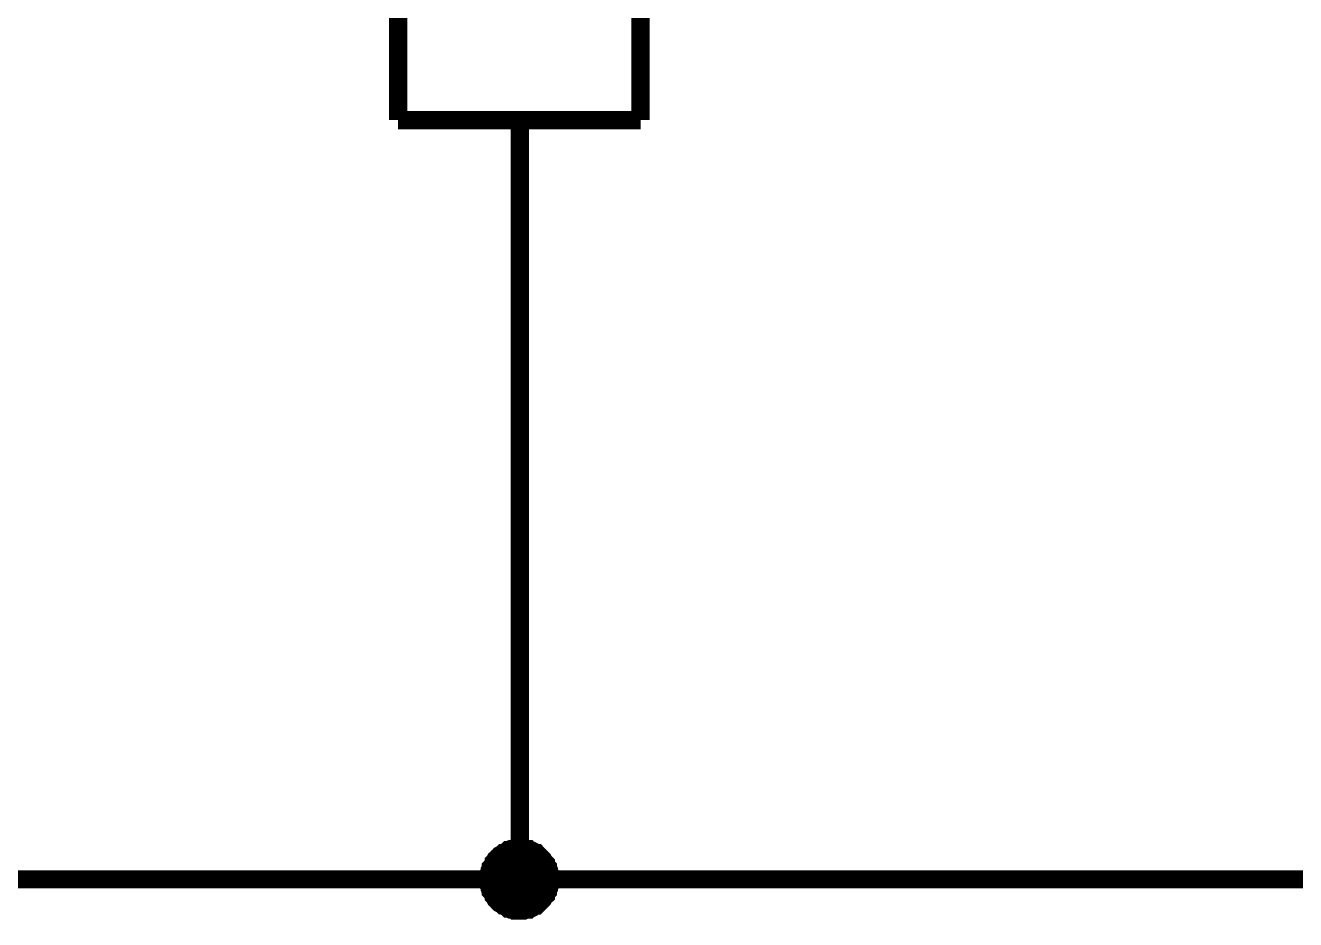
# Model space of a CAD drawing. Header units: millimetres. Extents: x -2024 to 917, y -725 to 13.
# Drawn here: x -1977.02 to -1956.12, y -249.83 to -235.11 of the extents above; entities that cross this region are included whole.
import ezdxf

# ---------------------------------------------------------------- set-up
doc = ezdxf.new("R2010")
doc.units = ezdxf.units.MM

msp = doc.modelspace()

# ---------------------------------------------------------------- linework, layer by layer
at = {"color": 7}
for points, const_width in [([(-1970.885, -236.666), (-1970.885, -226.664)], 0.3), ([(-1966.896, -236.666), (-1966.896, -226.664)], 0.3), ([(-2011.369, -235.424), (-2011.369, -249.168), (-1996.374, -249.168), (-1981.379, -249.168), (-1968.883, -249.168), (-1951.405, -249.168)], 0.3), ([(-1970.885, -236.666), (-1966.896, -236.666)], 0.3), ([(-1968.883, -236.666), (-1968.883, -239.166)], 0.3), ([(-1968.883, -239.166), (-1968.883, -249.168)], 0.3), ([(-1969.396, -249.168), (-1969.396, -249.135), (-1969.396, -249.118), (-1969.396, -249.085), (-1969.379, -249.068), (-1969.379, -249.035), (-1969.379, -249.019), (-1969.363, -248.986), (-1969.363, -248.969), (-1969.346, -248.952), (-1969.329, -248.919), (-1969.313, -248.903), (-1969.313, -248.886), (-1969.296, -248.87), (-1969.28, -248.836), (-1969.263, -248.82), (-1969.247, -248.803), (-1969.23, -248.787), (-1969.214, -248.77), (-1969.181, -248.754), (-1969.164, -248.737), (-1969.147, -248.737), (-1969.131, -248.721), (-1969.098, -248.704), (-1969.081, -248.687), (-1969.065, -248.687), (-1969.032, -248.671), (-1969.015, -248.671), (-1968.982, -248.671), (-1968.965, -248.654), (-1968.932, -248.654), (-1968.916, -248.654), (-1968.883, -248.654)], 0.3), ([(-1969.396, -249.168), (-1969.396, -249.135), (-1969.396, -249.118), (-1969.396, -249.085), (-1969.379, -249.068), (-1969.379, -249.035), (-1969.379, -249.019), (-1969.363, -248.986), (-1969.363, -248.969), (-1969.346, -248.952), (-1969.329, -248.919), (-1969.313, -248.903), (-1969.313, -248.886), (-1969.296, -248.87), (-1969.28, -248.836), (-1969.263, -248.82), (-1969.247, -248.803), (-1969.23, -248.787), (-1969.214, -248.77), (-1969.181, -248.754), (-1969.164, -248.737), (-1969.147, -248.737), (-1969.131, -248.721), (-1969.098, -248.704), (-1969.081, -248.687), (-1969.065, -248.687), (-1969.032, -248.671), (-1969.015, -248.671), (-1968.982, -248.671), (-1968.965, -248.654), (-1968.932, -248.654), (-1968.916, -248.654), (-1968.883, -248.654)], 0.3), ([(-1969.396, -249.168), (-1969.396, -249.135), (-1969.396, -249.118), (-1969.396, -249.085), (-1969.379, -249.068), (-1969.379, -249.035), (-1969.379, -249.019), (-1969.363, -248.986), (-1969.363, -248.969), (-1969.346, -248.952), (-1969.329, -248.919), (-1969.313, -248.903), (-1969.313, -248.886), (-1969.296, -248.87), (-1969.28, -248.836), (-1969.263, -248.82), (-1969.247, -248.803), (-1969.23, -248.787), (-1969.214, -248.77), (-1969.181, -248.754), (-1969.164, -248.737), (-1969.147, -248.737), (-1969.131, -248.721), (-1969.098, -248.704), (-1969.081, -248.687), (-1969.065, -248.687), (-1969.032, -248.671), (-1969.015, -248.671), (-1968.982, -248.671), (-1968.965, -248.654), (-1968.932, -248.654), (-1968.916, -248.654), (-1968.883, -248.654)], 0.3), ([(-1969.396, -249.168), (-1969.396, -249.135), (-1969.396, -249.118), (-1969.396, -249.085), (-1969.379, -249.068), (-1969.379, -249.035), (-1969.379, -249.019), (-1969.363, -248.986), (-1969.363, -248.969), (-1969.346, -248.952), (-1969.329, -248.919), (-1969.313, -248.903), (-1969.313, -248.886), (-1969.296, -248.87), (-1969.28, -248.836), (-1969.263, -248.82), (-1969.247, -248.803), (-1969.23, -248.787), (-1969.214, -248.77), (-1969.181, -248.754), (-1969.164, -248.737), (-1969.147, -248.737), (-1969.131, -248.721), (-1969.098, -248.704), (-1969.081, -248.687), (-1969.065, -248.687), (-1969.032, -248.671), (-1969.015, -248.671), (-1968.982, -248.671), (-1968.965, -248.654), (-1968.932, -248.654), (-1968.916, -248.654), (-1968.883, -248.654)], 0.3), ([(-1968.883, -248.654), (-1968.883, -248.654)], 0.3), ([(-1968.883, -248.654), (-1968.866, -248.654), (-1968.833, -248.654), (-1968.816, -248.654), (-1968.783, -248.671), (-1968.767, -248.671), (-1968.734, -248.671), (-1968.717, -248.687), (-1968.701, -248.687), (-1968.667, -248.704), (-1968.651, -248.721), (-1968.634, -248.737), (-1968.601, -248.737), (-1968.585, -248.754), (-1968.568, -248.77), (-1968.552, -248.787), (-1968.535, -248.803), (-1968.518, -248.82), (-1968.502, -248.836), (-1968.485, -248.87), (-1968.469, -248.886), (-1968.452, -248.903), (-1968.452, -248.919), (-1968.436, -248.952), (-1968.419, -248.969), (-1968.419, -248.986), (-1968.403, -249.019), (-1968.403, -249.035), (-1968.403, -249.068), (-1968.386, -249.085), (-1968.386, -249.118), (-1968.386, -249.135), (-1968.386, -249.168)], 0.3), ([(-1968.883, -248.654), (-1968.883, -248.654)], 0.3), ([(-1968.883, -248.654), (-1968.866, -248.654), (-1968.833, -248.654), (-1968.816, -248.654), (-1968.783, -248.671), (-1968.767, -248.671), (-1968.734, -248.671), (-1968.717, -248.687), (-1968.701, -248.687), (-1968.667, -248.704), (-1968.651, -248.721), (-1968.634, -248.737), (-1968.601, -248.737), (-1968.585, -248.754), (-1968.568, -248.77), (-1968.552, -248.787), (-1968.535, -248.803), (-1968.518, -248.82), (-1968.502, -248.836), (-1968.485, -248.87), (-1968.469, -248.886), (-1968.452, -248.903), (-1968.452, -248.919), (-1968.436, -248.952), (-1968.419, -248.969), (-1968.419, -248.986), (-1968.403, -249.019), (-1968.403, -249.035), (-1968.403, -249.068), (-1968.386, -249.085), (-1968.386, -249.118), (-1968.386, -249.135), (-1968.386, -249.168)], 0.3), ([(-1968.883, -248.654), (-1968.883, -248.654)], 0.3), ([(-1968.883, -248.654), (-1968.866, -248.654), (-1968.833, -248.654), (-1968.816, -248.654), (-1968.783, -248.671), (-1968.767, -248.671), (-1968.734, -248.671), (-1968.717, -248.687), (-1968.701, -248.687), (-1968.667, -248.704), (-1968.651, -248.721), (-1968.634, -248.737), (-1968.601, -248.737), (-1968.585, -248.754), (-1968.568, -248.77), (-1968.552, -248.787), (-1968.535, -248.803), (-1968.518, -248.82), (-1968.502, -248.836), (-1968.485, -248.87), (-1968.469, -248.886), (-1968.452, -248.903), (-1968.452, -248.919), (-1968.436, -248.952), (-1968.419, -248.969), (-1968.419, -248.986), (-1968.403, -249.019), (-1968.403, -249.035), (-1968.403, -249.068), (-1968.386, -249.085), (-1968.386, -249.118), (-1968.386, -249.135), (-1968.386, -249.168)], 0.3), ([(-1968.883, -248.654), (-1968.883, -248.654)], 0.3), ([(-1968.883, -248.654), (-1968.866, -248.654), (-1968.833, -248.654), (-1968.816, -248.654), (-1968.783, -248.671), (-1968.767, -248.671), (-1968.734, -248.671), (-1968.717, -248.687), (-1968.701, -248.687), (-1968.667, -248.704), (-1968.651, -248.721), (-1968.634, -248.737), (-1968.601, -248.737), (-1968.585, -248.754), (-1968.568, -248.77), (-1968.552, -248.787), (-1968.535, -248.803), (-1968.518, -248.82), (-1968.502, -248.836), (-1968.485, -248.87), (-1968.469, -248.886), (-1968.452, -248.903), (-1968.452, -248.919), (-1968.436, -248.952), (-1968.419, -248.969), (-1968.419, -248.986), (-1968.403, -249.019), (-1968.403, -249.035), (-1968.403, -249.068), (-1968.386, -249.085), (-1968.386, -249.118), (-1968.386, -249.135), (-1968.386, -249.168)], 0.3), ([(-1969.396, -249.168), (-1969.396, -249.135), (-1969.396, -249.118), (-1969.396, -249.085), (-1969.379, -249.068), (-1969.379, -249.035), (-1969.379, -249.019), (-1969.363, -248.986), (-1969.363, -248.969), (-1969.346, -248.952), (-1969.329, -248.919), (-1969.313, -248.903), (-1969.313, -248.886), (-1969.296, -248.87), (-1969.28, -248.836), (-1969.263, -248.82), (-1969.247, -248.803), (-1969.23, -248.787), (-1969.214, -248.77), (-1969.181, -248.754), (-1969.164, -248.737), (-1969.147, -248.737), (-1969.131, -248.721), (-1969.098, -248.704), (-1969.081, -248.687), (-1969.065, -248.687), (-1969.032, -248.671), (-1969.015, -248.671), (-1968.982, -248.671), (-1968.965, -248.654), (-1968.932, -248.654), (-1968.916, -248.654), (-1968.883, -248.654)], 0.0991), ([(-1969.396, -249.168), (-1969.396, -249.135), (-1969.396, -249.118), (-1969.396, -249.085), (-1969.379, -249.068), (-1969.379, -249.035), (-1969.379, -249.019), (-1969.363, -248.986), (-1969.363, -248.969), (-1969.346, -248.952), (-1969.329, -248.919), (-1969.313, -248.903), (-1969.313, -248.886), (-1969.296, -248.87), (-1969.28, -248.836), (-1969.263, -248.82), (-1969.247, -248.803), (-1969.23, -248.787), (-1969.214, -248.77), (-1969.181, -248.754), (-1969.164, -248.737), (-1969.147, -248.737), (-1969.131, -248.721), (-1969.098, -248.704), (-1969.081, -248.687), (-1969.065, -248.687), (-1969.032, -248.671), (-1969.015, -248.671), (-1968.982, -248.671), (-1968.965, -248.654), (-1968.932, -248.654), (-1968.916, -248.654), (-1968.883, -248.654)], 0.0991), ([(-1969.396, -249.168), (-1969.396, -249.135), (-1969.396, -249.118), (-1969.396, -249.085), (-1969.379, -249.068), (-1969.379, -249.035), (-1969.379, -249.019), (-1969.363, -248.986), (-1969.363, -248.969), (-1969.346, -248.952), (-1969.329, -248.919), (-1969.313, -248.903), (-1969.313, -248.886), (-1969.296, -248.87), (-1969.28, -248.836), (-1969.263, -248.82), (-1969.247, -248.803), (-1969.23, -248.787), (-1969.214, -248.77), (-1969.181, -248.754), (-1969.164, -248.737), (-1969.147, -248.737), (-1969.131, -248.721), (-1969.098, -248.704), (-1969.081, -248.687), (-1969.065, -248.687), (-1969.032, -248.671), (-1969.015, -248.671), (-1968.982, -248.671), (-1968.965, -248.654), (-1968.932, -248.654), (-1968.916, -248.654), (-1968.883, -248.654)], 0.0991), ([(-1969.396, -249.168), (-1969.396, -249.135), (-1969.396, -249.118), (-1969.396, -249.085), (-1969.379, -249.068), (-1969.379, -249.035), (-1969.379, -249.019), (-1969.363, -248.986), (-1969.363, -248.969), (-1969.346, -248.952), (-1969.329, -248.919), (-1969.313, -248.903), (-1969.313, -248.886), (-1969.296, -248.87), (-1969.28, -248.836), (-1969.263, -248.82), (-1969.247, -248.803), (-1969.23, -248.787), (-1969.214, -248.77), (-1969.181, -248.754), (-1969.164, -248.737), (-1969.147, -248.737), (-1969.131, -248.721), (-1969.098, -248.704), (-1969.081, -248.687), (-1969.065, -248.687), (-1969.032, -248.671), (-1969.015, -248.671), (-1968.982, -248.671), (-1968.965, -248.654), (-1968.932, -248.654), (-1968.916, -248.654), (-1968.883, -248.654)], 0.0991), ([(-1968.883, -248.654), (-1968.883, -248.654)], 0.0991), ([(-1968.883, -248.654), (-1968.866, -248.654), (-1968.833, -248.654), (-1968.816, -248.654), (-1968.783, -248.671), (-1968.767, -248.671), (-1968.734, -248.671), (-1968.717, -248.687), (-1968.701, -248.687), (-1968.667, -248.704), (-1968.651, -248.721), (-1968.634, -248.737), (-1968.601, -248.737), (-1968.585, -248.754), (-1968.568, -248.77), (-1968.552, -248.787), (-1968.535, -248.803), (-1968.518, -248.82), (-1968.502, -248.836), (-1968.485, -248.87), (-1968.469, -248.886), (-1968.452, -248.903), (-1968.452, -248.919), (-1968.436, -248.952), (-1968.419, -248.969), (-1968.419, -248.986), (-1968.403, -249.019), (-1968.403, -249.035), (-1968.403, -249.068), (-1968.386, -249.085), (-1968.386, -249.118), (-1968.386, -249.135), (-1968.386, -249.168)], 0.0991), ([(-1968.883, -248.654), (-1968.883, -248.654)], 0.0991), ([(-1968.883, -248.654), (-1968.866, -248.654), (-1968.833, -248.654), (-1968.816, -248.654), (-1968.783, -248.671), (-1968.767, -248.671), (-1968.734, -248.671), (-1968.717, -248.687), (-1968.701, -248.687), (-1968.667, -248.704), (-1968.651, -248.721), (-1968.634, -248.737), (-1968.601, -248.737), (-1968.585, -248.754), (-1968.568, -248.77), (-1968.552, -248.787), (-1968.535, -248.803), (-1968.518, -248.82), (-1968.502, -248.836), (-1968.485, -248.87), (-1968.469, -248.886), (-1968.452, -248.903), (-1968.452, -248.919), (-1968.436, -248.952), (-1968.419, -248.969), (-1968.419, -248.986), (-1968.403, -249.019), (-1968.403, -249.035), (-1968.403, -249.068), (-1968.386, -249.085), (-1968.386, -249.118), (-1968.386, -249.135), (-1968.386, -249.168)], 0.0991), ([(-1968.883, -248.654), (-1968.883, -248.654)], 0.0991), ([(-1968.883, -248.654), (-1968.866, -248.654), (-1968.833, -248.654), (-1968.816, -248.654), (-1968.783, -248.671), (-1968.767, -248.671), (-1968.734, -248.671), (-1968.717, -248.687), (-1968.701, -248.687), (-1968.667, -248.704), (-1968.651, -248.721), (-1968.634, -248.737), (-1968.601, -248.737), (-1968.585, -248.754), (-1968.568, -248.77), (-1968.552, -248.787), (-1968.535, -248.803), (-1968.518, -248.82), (-1968.502, -248.836), (-1968.485, -248.87), (-1968.469, -248.886), (-1968.452, -248.903), (-1968.452, -248.919), (-1968.436, -248.952), (-1968.419, -248.969), (-1968.419, -248.986), (-1968.403, -249.019), (-1968.403, -249.035), (-1968.403, -249.068), (-1968.386, -249.085), (-1968.386, -249.118), (-1968.386, -249.135), (-1968.386, -249.168)], 0.0991), ([(-1968.883, -248.654), (-1968.883, -248.654)], 0.0991), ([(-1968.883, -248.654), (-1968.866, -248.654), (-1968.833, -248.654), (-1968.816, -248.654), (-1968.783, -248.671), (-1968.767, -248.671), (-1968.734, -248.671), (-1968.717, -248.687), (-1968.701, -248.687), (-1968.667, -248.704), (-1968.651, -248.721), (-1968.634, -248.737), (-1968.601, -248.737), (-1968.585, -248.754), (-1968.568, -248.77), (-1968.552, -248.787), (-1968.535, -248.803), (-1968.518, -248.82), (-1968.502, -248.836), (-1968.485, -248.87), (-1968.469, -248.886), (-1968.452, -248.903), (-1968.452, -248.919), (-1968.436, -248.952), (-1968.419, -248.969), (-1968.419, -248.986), (-1968.403, -249.019), (-1968.403, -249.035), (-1968.403, -249.068), (-1968.386, -249.085), (-1968.386, -249.118), (-1968.386, -249.135), (-1968.386, -249.168)], 0.0991), ([(-1968.883, -249.681), (-1968.916, -249.681), (-1968.932, -249.681), (-1968.965, -249.681), (-1968.982, -249.664), (-1969.015, -249.664), (-1969.032, -249.664), (-1969.065, -249.648), (-1969.081, -249.648), (-1969.098, -249.631), (-1969.131, -249.615), (-1969.147, -249.598), (-1969.164, -249.598), (-1969.181, -249.582), (-1969.214, -249.565), (-1969.23, -249.549), (-1969.247, -249.532), (-1969.263, -249.515), (-1969.28, -249.499), (-1969.296, -249.466), (-1969.313, -249.449), (-1969.313, -249.433), (-1969.329, -249.416), (-1969.346, -249.383), (-1969.363, -249.366), (-1969.363, -249.35), (-1969.379, -249.317), (-1969.379, -249.3), (-1969.379, -249.267), (-1969.396, -249.25), (-1969.396, -249.217), (-1969.396, -249.201), (-1969.396, -249.168)], 0.3), ([(-1969.396, -249.168), (-1969.396, -249.168)], 0.3), ([(-1968.883, -249.681), (-1968.916, -249.681), (-1968.932, -249.681), (-1968.965, -249.681), (-1968.982, -249.664), (-1969.015, -249.664), (-1969.032, -249.664), (-1969.065, -249.648), (-1969.081, -249.648), (-1969.098, -249.631), (-1969.131, -249.615), (-1969.147, -249.598), (-1969.164, -249.598), (-1969.181, -249.582), (-1969.214, -249.565), (-1969.23, -249.549), (-1969.247, -249.532), (-1969.263, -249.515), (-1969.28, -249.499), (-1969.296, -249.466), (-1969.313, -249.449), (-1969.313, -249.433), (-1969.329, -249.416), (-1969.346, -249.383), (-1969.363, -249.366), (-1969.363, -249.35), (-1969.379, -249.317), (-1969.379, -249.3), (-1969.379, -249.267), (-1969.396, -249.25), (-1969.396, -249.217), (-1969.396, -249.201), (-1969.396, -249.168)], 0.3), ([(-1969.396, -249.168), (-1969.396, -249.168)], 0.3), ([(-1968.883, -249.681), (-1968.916, -249.681), (-1968.932, -249.681), (-1968.965, -249.681), (-1968.982, -249.664), (-1969.015, -249.664), (-1969.032, -249.664), (-1969.065, -249.648), (-1969.081, -249.648), (-1969.098, -249.631), (-1969.131, -249.615), (-1969.147, -249.598), (-1969.164, -249.598), (-1969.181, -249.582), (-1969.214, -249.565), (-1969.23, -249.549), (-1969.247, -249.532), (-1969.263, -249.515), (-1969.28, -249.499), (-1969.296, -249.466), (-1969.313, -249.449), (-1969.313, -249.433), (-1969.329, -249.416), (-1969.346, -249.383), (-1969.363, -249.366), (-1969.363, -249.35), (-1969.379, -249.317), (-1969.379, -249.3), (-1969.379, -249.267), (-1969.396, -249.25), (-1969.396, -249.217), (-1969.396, -249.201), (-1969.396, -249.168)], 0.3), ([(-1969.396, -249.168), (-1969.396, -249.168)], 0.3), ([(-1968.883, -249.681), (-1968.916, -249.681), (-1968.932, -249.681), (-1968.965, -249.681), (-1968.982, -249.664), (-1969.015, -249.664), (-1969.032, -249.664), (-1969.065, -249.648), (-1969.081, -249.648), (-1969.098, -249.631), (-1969.131, -249.615), (-1969.147, -249.598), (-1969.164, -249.598), (-1969.181, -249.582), (-1969.214, -249.565), (-1969.23, -249.549), (-1969.247, -249.532), (-1969.263, -249.515), (-1969.28, -249.499), (-1969.296, -249.466), (-1969.313, -249.449), (-1969.313, -249.433), (-1969.329, -249.416), (-1969.346, -249.383), (-1969.363, -249.366), (-1969.363, -249.35), (-1969.379, -249.317), (-1969.379, -249.3), (-1969.379, -249.267), (-1969.396, -249.25), (-1969.396, -249.217), (-1969.396, -249.201), (-1969.396, -249.168)], 0.3), ([(-1969.396, -249.168), (-1969.396, -249.168)], 0.3), ([(-1968.883, -249.681), (-1968.916, -249.681), (-1968.932, -249.681), (-1968.965, -249.681), (-1968.982, -249.664), (-1969.015, -249.664), (-1969.032, -249.664), (-1969.065, -249.648), (-1969.081, -249.648), (-1969.098, -249.631), (-1969.131, -249.615), (-1969.147, -249.598), (-1969.164, -249.598), (-1969.181, -249.582), (-1969.214, -249.565), (-1969.23, -249.549), (-1969.247, -249.532), (-1969.263, -249.515), (-1969.28, -249.499), (-1969.296, -249.466), (-1969.313, -249.449), (-1969.313, -249.433), (-1969.329, -249.416), (-1969.346, -249.383), (-1969.363, -249.366), (-1969.363, -249.35), (-1969.379, -249.317), (-1969.379, -249.3), (-1969.379, -249.267), (-1969.396, -249.25), (-1969.396, -249.217), (-1969.396, -249.201), (-1969.396, -249.168)], 0.0991), ([(-1969.396, -249.168), (-1969.396, -249.168)], 0.0991), ([(-1968.883, -249.681), (-1968.916, -249.681), (-1968.932, -249.681), (-1968.965, -249.681), (-1968.982, -249.664), (-1969.015, -249.664), (-1969.032, -249.664), (-1969.065, -249.648), (-1969.081, -249.648), (-1969.098, -249.631), (-1969.131, -249.615), (-1969.147, -249.598), (-1969.164, -249.598), (-1969.181, -249.582), (-1969.214, -249.565), (-1969.23, -249.549), (-1969.247, -249.532), (-1969.263, -249.515), (-1969.28, -249.499), (-1969.296, -249.466), (-1969.313, -249.449), (-1969.313, -249.433), (-1969.329, -249.416), (-1969.346, -249.383), (-1969.363, -249.366), (-1969.363, -249.35), (-1969.379, -249.317), (-1969.379, -249.3), (-1969.379, -249.267), (-1969.396, -249.25), (-1969.396, -249.217), (-1969.396, -249.201), (-1969.396, -249.168)], 0.0991), ([(-1969.396, -249.168), (-1969.396, -249.168)], 0.0991), ([(-1968.883, -249.681), (-1968.916, -249.681), (-1968.932, -249.681), (-1968.965, -249.681), (-1968.982, -249.664), (-1969.015, -249.664), (-1969.032, -249.664), (-1969.065, -249.648), (-1969.081, -249.648), (-1969.098, -249.631), (-1969.131, -249.615), (-1969.147, -249.598), (-1969.164, -249.598), (-1969.181, -249.582), (-1969.214, -249.565), (-1969.23, -249.549), (-1969.247, -249.532), (-1969.263, -249.515), (-1969.28, -249.499), (-1969.296, -249.466), (-1969.313, -249.449), (-1969.313, -249.433), (-1969.329, -249.416), (-1969.346, -249.383), (-1969.363, -249.366), (-1969.363, -249.35), (-1969.379, -249.317), (-1969.379, -249.3), (-1969.379, -249.267), (-1969.396, -249.25), (-1969.396, -249.217), (-1969.396, -249.201), (-1969.396, -249.168)], 0.0991), ([(-1969.396, -249.168), (-1969.396, -249.168)], 0.0991), ([(-1968.883, -249.681), (-1968.916, -249.681), (-1968.932, -249.681), (-1968.965, -249.681), (-1968.982, -249.664), (-1969.015, -249.664), (-1969.032, -249.664), (-1969.065, -249.648), (-1969.081, -249.648), (-1969.098, -249.631), (-1969.131, -249.615), (-1969.147, -249.598), (-1969.164, -249.598), (-1969.181, -249.582), (-1969.214, -249.565), (-1969.23, -249.549), (-1969.247, -249.532), (-1969.263, -249.515), (-1969.28, -249.499), (-1969.296, -249.466), (-1969.313, -249.449), (-1969.313, -249.433), (-1969.329, -249.416), (-1969.346, -249.383), (-1969.363, -249.366), (-1969.363, -249.35), (-1969.379, -249.317), (-1969.379, -249.3), (-1969.379, -249.267), (-1969.396, -249.25), (-1969.396, -249.217), (-1969.396, -249.201), (-1969.396, -249.168)], 0.0991), ([(-1969.396, -249.168), (-1969.396, -249.168)], 0.0991), ([(-1968.386, -249.168), (-1968.386, -249.201), (-1968.386, -249.217), (-1968.386, -249.25), (-1968.403, -249.267), (-1968.403, -249.3), (-1968.403, -249.317), (-1968.419, -249.35), (-1968.419, -249.366), (-1968.436, -249.383), (-1968.452, -249.416), (-1968.452, -249.433), (-1968.469, -249.449), (-1968.485, -249.466), (-1968.502, -249.499), (-1968.518, -249.515), (-1968.535, -249.532), (-1968.552, -249.549), (-1968.568, -249.565), (-1968.585, -249.582), (-1968.601, -249.598), (-1968.634, -249.598), (-1968.651, -249.615), (-1968.667, -249.631), (-1968.701, -249.648), (-1968.717, -249.648), (-1968.734, -249.664), (-1968.767, -249.664), (-1968.783, -249.664), (-1968.816, -249.681), (-1968.833, -249.681), (-1968.866, -249.681), (-1968.883, -249.681)], 0.3), ([(-1968.386, -249.168), (-1968.386, -249.201), (-1968.386, -249.217), (-1968.386, -249.25), (-1968.403, -249.267), (-1968.403, -249.3), (-1968.403, -249.317), (-1968.419, -249.35), (-1968.419, -249.366), (-1968.436, -249.383), (-1968.452, -249.416), (-1968.452, -249.433), (-1968.469, -249.449), (-1968.485, -249.466), (-1968.502, -249.499), (-1968.518, -249.515), (-1968.535, -249.532), (-1968.552, -249.549), (-1968.568, -249.565), (-1968.585, -249.582), (-1968.601, -249.598), (-1968.634, -249.598), (-1968.651, -249.615), (-1968.667, -249.631), (-1968.701, -249.648), (-1968.717, -249.648), (-1968.734, -249.664), (-1968.767, -249.664), (-1968.783, -249.664), (-1968.816, -249.681), (-1968.833, -249.681), (-1968.866, -249.681), (-1968.883, -249.681)], 0.3), ([(-1968.386, -249.168), (-1968.386, -249.201), (-1968.386, -249.217), (-1968.386, -249.25), (-1968.403, -249.267), (-1968.403, -249.3), (-1968.403, -249.317), (-1968.419, -249.35), (-1968.419, -249.366), (-1968.436, -249.383), (-1968.452, -249.416), (-1968.452, -249.433), (-1968.469, -249.449), (-1968.485, -249.466), (-1968.502, -249.499), (-1968.518, -249.515), (-1968.535, -249.532), (-1968.552, -249.549), (-1968.568, -249.565), (-1968.585, -249.582), (-1968.601, -249.598), (-1968.634, -249.598), (-1968.651, -249.615), (-1968.667, -249.631), (-1968.701, -249.648), (-1968.717, -249.648), (-1968.734, -249.664), (-1968.767, -249.664), (-1968.783, -249.664), (-1968.816, -249.681), (-1968.833, -249.681), (-1968.866, -249.681), (-1968.883, -249.681)], 0.3), ([(-1968.386, -249.168), (-1968.386, -249.201), (-1968.386, -249.217), (-1968.386, -249.25), (-1968.403, -249.267), (-1968.403, -249.3), (-1968.403, -249.317), (-1968.419, -249.35), (-1968.419, -249.366), (-1968.436, -249.383), (-1968.452, -249.416), (-1968.452, -249.433), (-1968.469, -249.449), (-1968.485, -249.466), (-1968.502, -249.499), (-1968.518, -249.515), (-1968.535, -249.532), (-1968.552, -249.549), (-1968.568, -249.565), (-1968.585, -249.582), (-1968.601, -249.598), (-1968.634, -249.598), (-1968.651, -249.615), (-1968.667, -249.631), (-1968.701, -249.648), (-1968.717, -249.648), (-1968.734, -249.664), (-1968.767, -249.664), (-1968.783, -249.664), (-1968.816, -249.681), (-1968.833, -249.681), (-1968.866, -249.681), (-1968.883, -249.681)], 0.3), ([(-1968.386, -249.168), (-1968.386, -249.201), (-1968.386, -249.217), (-1968.386, -249.25), (-1968.403, -249.267), (-1968.403, -249.3), (-1968.403, -249.317), (-1968.419, -249.35), (-1968.419, -249.366), (-1968.436, -249.383), (-1968.452, -249.416), (-1968.452, -249.433), (-1968.469, -249.449), (-1968.485, -249.466), (-1968.502, -249.499), (-1968.518, -249.515), (-1968.535, -249.532), (-1968.552, -249.549), (-1968.568, -249.565), (-1968.585, -249.582), (-1968.601, -249.598), (-1968.634, -249.598), (-1968.651, -249.615), (-1968.667, -249.631), (-1968.701, -249.648), (-1968.717, -249.648), (-1968.734, -249.664), (-1968.767, -249.664), (-1968.783, -249.664), (-1968.816, -249.681), (-1968.833, -249.681), (-1968.866, -249.681), (-1968.883, -249.681)], 0.0991), ([(-1968.386, -249.168), (-1968.386, -249.201), (-1968.386, -249.217), (-1968.386, -249.25), (-1968.403, -249.267), (-1968.403, -249.3), (-1968.403, -249.317), (-1968.419, -249.35), (-1968.419, -249.366), (-1968.436, -249.383), (-1968.452, -249.416), (-1968.452, -249.433), (-1968.469, -249.449), (-1968.485, -249.466), (-1968.502, -249.499), (-1968.518, -249.515), (-1968.535, -249.532), (-1968.552, -249.549), (-1968.568, -249.565), (-1968.585, -249.582), (-1968.601, -249.598), (-1968.634, -249.598), (-1968.651, -249.615), (-1968.667, -249.631), (-1968.701, -249.648), (-1968.717, -249.648), (-1968.734, -249.664), (-1968.767, -249.664), (-1968.783, -249.664), (-1968.816, -249.681), (-1968.833, -249.681), (-1968.866, -249.681), (-1968.883, -249.681)], 0.0991), ([(-1968.386, -249.168), (-1968.386, -249.201), (-1968.386, -249.217), (-1968.386, -249.25), (-1968.403, -249.267), (-1968.403, -249.3), (-1968.403, -249.317), (-1968.419, -249.35), (-1968.419, -249.366), (-1968.436, -249.383), (-1968.452, -249.416), (-1968.452, -249.433), (-1968.469, -249.449), (-1968.485, -249.466), (-1968.502, -249.499), (-1968.518, -249.515), (-1968.535, -249.532), (-1968.552, -249.549), (-1968.568, -249.565), (-1968.585, -249.582), (-1968.601, -249.598), (-1968.634, -249.598), (-1968.651, -249.615), (-1968.667, -249.631), (-1968.701, -249.648), (-1968.717, -249.648), (-1968.734, -249.664), (-1968.767, -249.664), (-1968.783, -249.664), (-1968.816, -249.681), (-1968.833, -249.681), (-1968.866, -249.681), (-1968.883, -249.681)], 0.0991), ([(-1968.386, -249.168), (-1968.386, -249.201), (-1968.386, -249.217), (-1968.386, -249.25), (-1968.403, -249.267), (-1968.403, -249.3), (-1968.403, -249.317), (-1968.419, -249.35), (-1968.419, -249.366), (-1968.436, -249.383), (-1968.452, -249.416), (-1968.452, -249.433), (-1968.469, -249.449), (-1968.485, -249.466), (-1968.502, -249.499), (-1968.518, -249.515), (-1968.535, -249.532), (-1968.552, -249.549), (-1968.568, -249.565), (-1968.585, -249.582), (-1968.601, -249.598), (-1968.634, -249.598), (-1968.651, -249.615), (-1968.667, -249.631), (-1968.701, -249.648), (-1968.717, -249.648), (-1968.734, -249.664), (-1968.767, -249.664), (-1968.783, -249.664), (-1968.816, -249.681), (-1968.833, -249.681), (-1968.866, -249.681), (-1968.883, -249.681)], 0.0991), ([(-1968.386, -249.168), (-1968.386, -249.168), (-1968.386, -249.168), (-1968.386, -249.168), (-1968.386, -249.168), (-1968.386, -249.168), (-1968.386, -249.168), (-1968.386, -249.168), (-1968.386, -249.168), (-1968.386, -249.168), (-1968.386, -249.168), (-1968.386, -249.168), (-1968.386, -249.168), (-1968.386, -249.168), (-1968.386, -249.168), (-1968.386, -249.168), (-1968.386, -249.168), (-1968.386, -249.168), (-1968.386, -249.168), (-1968.386, -249.168), (-1968.386, -249.168), (-1968.386, -249.168), (-1968.386, -249.168), (-1968.386, -249.168), (-1968.386, -249.168), (-1968.386, -249.168), (-1968.386, -249.168), (-1968.386, -249.168), (-1968.386, -249.168), (-1968.386, -249.168), (-1968.386, -249.168), (-1968.386, -249.168), (-1968.386, -249.168)], 0.3), ([(-1968.386, -249.168), (-1968.386, -249.168)], 0.3), ([(-1968.386, -249.168), (-1968.386, -249.168), (-1968.386, -249.168), (-1968.386, -249.168), (-1968.386, -249.168), (-1968.386, -249.168), (-1968.386, -249.168), (-1968.386, -249.168), (-1968.386, -249.168), (-1968.386, -249.168), (-1968.386, -249.168), (-1968.386, -249.168), (-1968.386, -249.168), (-1968.386, -249.168), (-1968.386, -249.168), (-1968.386, -249.168), (-1968.386, -249.168), (-1968.386, -249.168), (-1968.386, -249.168), (-1968.386, -249.168), (-1968.386, -249.168), (-1968.386, -249.168), (-1968.386, -249.168), (-1968.386, -249.168), (-1968.386, -249.168), (-1968.386, -249.168), (-1968.386, -249.168), (-1968.386, -249.168), (-1968.386, -249.168), (-1968.386, -249.168), (-1968.386, -249.168), (-1968.386, -249.168), (-1968.386, -249.168)], 0.3), ([(-1968.386, -249.168), (-1968.386, -249.168)], 0.3), ([(-1968.386, -249.168), (-1968.386, -249.168), (-1968.386, -249.168), (-1968.386, -249.168), (-1968.386, -249.168), (-1968.386, -249.168), (-1968.386, -249.168), (-1968.386, -249.168), (-1968.386, -249.168), (-1968.386, -249.168), (-1968.386, -249.168), (-1968.386, -249.168), (-1968.386, -249.168), (-1968.386, -249.168), (-1968.386, -249.168), (-1968.386, -249.168), (-1968.386, -249.168), (-1968.386, -249.168), (-1968.386, -249.168), (-1968.386, -249.168), (-1968.386, -249.168), (-1968.386, -249.168), (-1968.386, -249.168), (-1968.386, -249.168), (-1968.386, -249.168), (-1968.386, -249.168), (-1968.386, -249.168), (-1968.386, -249.168), (-1968.386, -249.168), (-1968.386, -249.168), (-1968.386, -249.168), (-1968.386, -249.168), (-1968.386, -249.168)], 0.3), ([(-1968.386, -249.168), (-1968.386, -249.168)], 0.3), ([(-1968.386, -249.168), (-1968.386, -249.168), (-1968.386, -249.168), (-1968.386, -249.168), (-1968.386, -249.168), (-1968.386, -249.168), (-1968.386, -249.168), (-1968.386, -249.168), (-1968.386, -249.168), (-1968.386, -249.168), (-1968.386, -249.168), (-1968.386, -249.168), (-1968.386, -249.168), (-1968.386, -249.168), (-1968.386, -249.168), (-1968.386, -249.168), (-1968.386, -249.168), (-1968.386, -249.168), (-1968.386, -249.168), (-1968.386, -249.168), (-1968.386, -249.168), (-1968.386, -249.168), (-1968.386, -249.168), (-1968.386, -249.168), (-1968.386, -249.168), (-1968.386, -249.168), (-1968.386, -249.168), (-1968.386, -249.168), (-1968.386, -249.168), (-1968.386, -249.168), (-1968.386, -249.168), (-1968.386, -249.168), (-1968.386, -249.168)], 0.3), ([(-1968.386, -249.168), (-1968.386, -249.168)], 0.3), ([(-1968.386, -249.168), (-1968.386, -249.168), (-1968.386, -249.168), (-1968.386, -249.168), (-1968.386, -249.168), (-1968.386, -249.168), (-1968.386, -249.168), (-1968.386, -249.168), (-1968.386, -249.168), (-1968.386, -249.168), (-1968.386, -249.168), (-1968.386, -249.168), (-1968.386, -249.168), (-1968.386, -249.168), (-1968.386, -249.168), (-1968.386, -249.168), (-1968.386, -249.168), (-1968.386, -249.168), (-1968.386, -249.168), (-1968.386, -249.168), (-1968.386, -249.168), (-1968.386, -249.168), (-1968.386, -249.168), (-1968.386, -249.168), (-1968.386, -249.168), (-1968.386, -249.168), (-1968.386, -249.168), (-1968.386, -249.168), (-1968.386, -249.168), (-1968.386, -249.168), (-1968.386, -249.168), (-1968.386, -249.168), (-1968.386, -249.168)], 0.0991), ([(-1968.386, -249.168), (-1968.386, -249.168)], 0.0991), ([(-1968.386, -249.168), (-1968.386, -249.168), (-1968.386, -249.168), (-1968.386, -249.168), (-1968.386, -249.168), (-1968.386, -249.168), (-1968.386, -249.168), (-1968.386, -249.168), (-1968.386, -249.168), (-1968.386, -249.168), (-1968.386, -249.168), (-1968.386, -249.168), (-1968.386, -249.168), (-1968.386, -249.168), (-1968.386, -249.168), (-1968.386, -249.168), (-1968.386, -249.168), (-1968.386, -249.168), (-1968.386, -249.168), (-1968.386, -249.168), (-1968.386, -249.168), (-1968.386, -249.168), (-1968.386, -249.168), (-1968.386, -249.168), (-1968.386, -249.168), (-1968.386, -249.168), (-1968.386, -249.168), (-1968.386, -249.168), (-1968.386, -249.168), (-1968.386, -249.168), (-1968.386, -249.168), (-1968.386, -249.168), (-1968.386, -249.168)], 0.0991), ([(-1968.386, -249.168), (-1968.386, -249.168)], 0.0991), ([(-1968.386, -249.168), (-1968.386, -249.168), (-1968.386, -249.168), (-1968.386, -249.168), (-1968.386, -249.168), (-1968.386, -249.168), (-1968.386, -249.168), (-1968.386, -249.168), (-1968.386, -249.168), (-1968.386, -249.168), (-1968.386, -249.168), (-1968.386, -249.168), (-1968.386, -249.168), (-1968.386, -249.168), (-1968.386, -249.168), (-1968.386, -249.168), (-1968.386, -249.168), (-1968.386, -249.168), (-1968.386, -249.168), (-1968.386, -249.168), (-1968.386, -249.168), (-1968.386, -249.168), (-1968.386, -249.168), (-1968.386, -249.168), (-1968.386, -249.168), (-1968.386, -249.168), (-1968.386, -249.168), (-1968.386, -249.168), (-1968.386, -249.168), (-1968.386, -249.168), (-1968.386, -249.168), (-1968.386, -249.168), (-1968.386, -249.168)], 0.0991), ([(-1968.386, -249.168), (-1968.386, -249.168)], 0.0991), ([(-1968.386, -249.168), (-1968.386, -249.168), (-1968.386, -249.168), (-1968.386, -249.168), (-1968.386, -249.168), (-1968.386, -249.168), (-1968.386, -249.168), (-1968.386, -249.168), (-1968.386, -249.168), (-1968.386, -249.168), (-1968.386, -249.168), (-1968.386, -249.168), (-1968.386, -249.168), (-1968.386, -249.168), (-1968.386, -249.168), (-1968.386, -249.168), (-1968.386, -249.168), (-1968.386, -249.168), (-1968.386, -249.168), (-1968.386, -249.168), (-1968.386, -249.168), (-1968.386, -249.168), (-1968.386, -249.168), (-1968.386, -249.168), (-1968.386, -249.168), (-1968.386, -249.168), (-1968.386, -249.168), (-1968.386, -249.168), (-1968.386, -249.168), (-1968.386, -249.168), (-1968.386, -249.168), (-1968.386, -249.168), (-1968.386, -249.168)], 0.0991), ([(-1968.386, -249.168), (-1968.386, -249.168)], 0.0991)]:
    msp.add_lwpolyline(points, dxfattribs=dict(at, const_width=const_width))
at = {"color": 7, "const_width": 0.508}
msp.add_lwpolyline([(-1969.206, -249.158, 1), (-1968.698, -249.158, 1)], format="xyb", close=True, dxfattribs=at)

doc.saveas('drawing.dxf')
